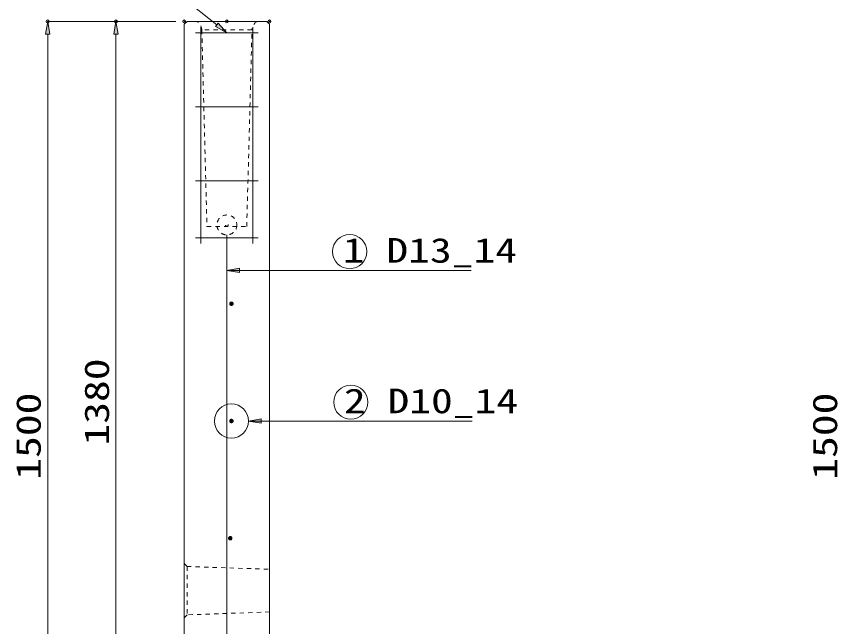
# Model space of a CAD drawing. Units: millimetres, scale not verified. Extents: x 0 to 6300, y 0 to 4455.
# Drawn here: x 3188 to 4631, y 1051 to 2123 of the extents above; entities that cross this region are included whole.
import ezdxf
from ezdxf.enums import TextEntityAlignment as Align

# ---------------------------------------------------------------- set-up
doc = ezdxf.new("R2010")
doc.units = ezdxf.units.MM
doc.header["$LTSCALE"] = 10
doc.header["$PDMODE"] = 32
doc.header["$PDSIZE"] = 5
doc.linetypes.add('USER1', pattern=[1.5, 0.75, -0.75])
for name, color, linetype, lineweight in [('0_9', 4, 'USER1', 13), ('Defpoints_2', 7, 'Continuous', 13), ('S-1', 2, 'USER1', 13), ('S-2', 3, 'Continuous', 13), ('S-Dim', 1, 'Continuous', 13)]:
    doc.layers.add(name, color=color, linetype=linetype, lineweight=lineweight)
doc.styles.add('ＭＳ ゴシック', font='')
doc.styles.get('ＭＳ ゴシック').set_extended_font_data('MS Gothic')

msp = doc.modelspace()

# ---------------------------------------------------------------- hatches: boundary and pattern name
at = {"layer": 'S-2'}
for points in [[(3568.5, 1618.14), (3568.48, 1618.51), (3568.41, 1618.88), (3568.29, 1619.24), (3568.13, 1619.58), (3567.93, 1619.9), (3567.69, 1620.19), (3567.41, 1620.45), (3567.11, 1620.67), (3566.78, 1620.85), (3566.43, 1620.99), (3566.06, 1621.08), (3565.69, 1621.13), (3565.31, 1621.13), (3564.94, 1621.08), (3564.57, 1620.99), (3564.22, 1620.85), (3563.89, 1620.67), (3563.59, 1620.45), (3563.31, 1620.19), (3563.07, 1619.9), (3562.87, 1619.58), (3562.71, 1619.24), (3562.59, 1618.88), (3562.52, 1618.51), (3562.5, 1618.14), (3565.5, 1618.14)], [(3562.5, 1618.14), (3562.52, 1617.76), (3562.59, 1617.39), (3562.71, 1617.03), (3562.87, 1616.69), (3563.07, 1616.37), (3563.31, 1616.08), (3563.59, 1615.83), (3563.89, 1615.6), (3564.22, 1615.42), (3564.57, 1615.28), (3564.94, 1615.19), (3565.31, 1615.14), (3565.69, 1615.14), (3566.06, 1615.19), (3566.43, 1615.28), (3566.78, 1615.42), (3567.11, 1615.6), (3567.41, 1615.83), (3567.69, 1616.08), (3567.93, 1616.37), (3568.13, 1616.69), (3568.29, 1617.03), (3568.41, 1617.39), (3568.48, 1617.76), (3568.5, 1618.14), (3565.5, 1618.14)], [(3568.5, 1412.14), (3568.48, 1412.51), (3568.41, 1412.88), (3568.29, 1413.24), (3568.13, 1413.58), (3567.93, 1413.9), (3567.69, 1414.19), (3567.41, 1414.45), (3567.11, 1414.67), (3566.78, 1414.85), (3566.43, 1414.99), (3566.06, 1415.08), (3565.69, 1415.13), (3565.31, 1415.13), (3564.94, 1415.08), (3564.57, 1414.99), (3564.22, 1414.85), (3563.89, 1414.67), (3563.59, 1414.45), (3563.31, 1414.19), (3563.07, 1413.9), (3562.87, 1413.58), (3562.71, 1413.24), (3562.59, 1412.88), (3562.52, 1412.51), (3562.5, 1412.14), (3565.5, 1412.14)], [(3562.5, 1412.14), (3562.52, 1411.76), (3562.59, 1411.39), (3562.71, 1411.03), (3562.87, 1410.69), (3563.07, 1410.37), (3563.31, 1410.08), (3563.59, 1409.83), (3563.89, 1409.6), (3564.22, 1409.42), (3564.57, 1409.28), (3564.94, 1409.19), (3565.31, 1409.14), (3565.69, 1409.14), (3566.06, 1409.19), (3566.43, 1409.28), (3566.78, 1409.42), (3567.11, 1409.6), (3567.41, 1409.83), (3567.69, 1410.08), (3567.93, 1410.37), (3568.13, 1410.69), (3568.29, 1411.03), (3568.41, 1411.39), (3568.48, 1411.76), (3568.5, 1412.14), (3565.5, 1412.14)], [(3566.5, 1206.14), (3566.48, 1206.51), (3566.41, 1206.88), (3566.29, 1207.24), (3566.13, 1207.58), (3565.93, 1207.9), (3565.69, 1208.19), (3565.41, 1208.45), (3565.11, 1208.67), (3564.78, 1208.85), (3564.43, 1208.99), (3564.06, 1209.08), (3563.69, 1209.13), (3563.31, 1209.13), (3562.94, 1209.08), (3562.57, 1208.99), (3562.22, 1208.85), (3561.89, 1208.67), (3561.59, 1208.45), (3561.31, 1208.19), (3561.07, 1207.9), (3560.87, 1207.58), (3560.71, 1207.24), (3560.59, 1206.88), (3560.52, 1206.51), (3560.5, 1206.14), (3563.5, 1206.14)], [(3560.5, 1206.14), (3560.52, 1205.76), (3560.59, 1205.39), (3560.71, 1205.03), (3560.87, 1204.69), (3561.07, 1204.37), (3561.31, 1204.08), (3561.59, 1203.83), (3561.89, 1203.6), (3562.22, 1203.42), (3562.57, 1203.28), (3562.94, 1203.19), (3563.31, 1203.14), (3563.69, 1203.14), (3564.06, 1203.19), (3564.43, 1203.28), (3564.78, 1203.42), (3565.11, 1203.6), (3565.41, 1203.83), (3565.69, 1204.08), (3565.93, 1204.37), (3566.13, 1204.69), (3566.29, 1205.03), (3566.41, 1205.39), (3566.48, 1205.76), (3566.5, 1206.14), (3563.5, 1206.14)]]:
    msp.add_hatch(color=256, dxfattribs=at).paths.add_polyline_path(points)
at = {"layer": 'S-Dim'}
for points in [[(3238.75, 2091.64), (3246.25, 2091.64), (3242.5, 2114.14)], [(3358.75, 2091.64), (3366.25, 2091.64), (3362.5, 2114.14)], [(3542.23, 2111.08), (3557.5, 2094.14), (3537.56, 2105.22)], [(3580, 1672.89), (3580, 1680.39), (3557.5, 1676.64)], [(3618, 1408.39), (3618, 1415.89), (3595.5, 1412.14)]]:
    msp.add_hatch(color=256, dxfattribs=at).paths.add_polyline_path(points)

# ---------------------------------------------------------------- linework, layer by layer
at = {"layer": '0_9', "color": 7}
for p, q in [((3482.5, 1161.64), (3487.5, 1156.64)), ((3487.5, 1156.64), (3632.5, 1151.64)), ((3487.5, 1156.64), (3487.5, 1071.64)), ((3487.5, 1071.64), (3482.5, 1066.64)), ((3632.5, 1076.64), (3487.5, 1071.64))]:
    msp.add_line(p, q, dxfattribs=at)
at = {"layer": 'Defpoints_2'}
for p in [(3242.5, 2114.14), (3362.5, 2114.14), (3482.5, 2114.14), (3482.5, 2114.14), (3482.5, 2114.14), (3482.5, 2114.14), (3557.5, 2114.14), (3557.5, 2114.14), (3632.5, 2114.14), (3632.5, 2114.14)]:
    msp.add_point(p, dxfattribs=at)
at = {"layer": 'S-1', "linetype": 'Continuous'}
for p, q in [((3482.5, 2109.14), (3487.5, 2114.14)), ((3482.5, 623.14), (3482.5, 2109.14)), ((3487.5, 2114.14), (3627.5, 2114.14)), ((3627.5, 2114.14), (3632.5, 2109.14)), ((3632.5, 2109.14), (3632.5, 834.14))]:
    msp.add_line(p, q, dxfattribs=at)
at = {"layer": 'S-1'}
for p, q in [((3610, 2114.14), (3505, 2114.14)), ((3601.5, 2099.14), (3513.5, 2099.14)), ((3513.5, 2099.14), (3522.5, 1754.14)), ((3592.5, 1754.14), (3601.5, 2099.14)), ((3522.5, 1754.14), (3592.5, 1754.14))]:
    msp.add_line(p, q, dxfattribs=at)
for radius in [17.5, 2.5]:
    msp.add_circle((3557.5, 1756.64), radius, dxfattribs=at)
for centre, start, end in [((3493.55, 2097.74), 4.00625, 55.07131), ((3621.45, 2097.74), 124.92869, 175.99375)]:
    msp.add_arc(centre, 20, start, end, dxfattribs=at)
at = {"layer": 'S-2'}
for p, q in [((3502.5, 2094.14), (3612.5, 2094.14)), ((3511.89, 2104.14), (3511.89, 1724.14)), ((3603.11, 2104.14), (3603.11, 1724.14)), ((3502.5, 1964.14), (3612.5, 1964.14)), ((3502.5, 1834.14), (3612.5, 1834.14)), ((3502.5, 1734.14), (3612.5, 1734.14)), ((3557.5, 704.14), (3557.5, 1739.14))]:
    msp.add_line(p, q, dxfattribs=at)
for points in [[(3568.5, 1618.14), (3568.48, 1618.51), (3568.41, 1618.88), (3568.29, 1619.24), (3568.13, 1619.58), (3567.93, 1619.9), (3567.69, 1620.19), (3567.41, 1620.45), (3567.11, 1620.67), (3566.78, 1620.85), (3566.43, 1620.99), (3566.06, 1621.08), (3565.69, 1621.13), (3565.31, 1621.13), (3564.94, 1621.08), (3564.57, 1620.99), (3564.22, 1620.85), (3563.89, 1620.67), (3563.59, 1620.45), (3563.31, 1620.19), (3563.07, 1619.9), (3562.87, 1619.58), (3562.71, 1619.24), (3562.59, 1618.88), (3562.52, 1618.51), (3562.5, 1618.14), (3565.5, 1618.14)], [(3562.5, 1618.14), (3562.52, 1617.76), (3562.59, 1617.39), (3562.71, 1617.03), (3562.87, 1616.69), (3563.07, 1616.37), (3563.31, 1616.08), (3563.59, 1615.83), (3563.89, 1615.6), (3564.22, 1615.42), (3564.57, 1615.28), (3564.94, 1615.19), (3565.31, 1615.14), (3565.69, 1615.14), (3566.06, 1615.19), (3566.43, 1615.28), (3566.78, 1615.42), (3567.11, 1615.6), (3567.41, 1615.83), (3567.69, 1616.08), (3567.93, 1616.37), (3568.13, 1616.69), (3568.29, 1617.03), (3568.41, 1617.39), (3568.48, 1617.76), (3568.5, 1618.14), (3565.5, 1618.14)], [(3568.5, 1412.14), (3568.48, 1412.51), (3568.41, 1412.88), (3568.29, 1413.24), (3568.13, 1413.58), (3567.93, 1413.9), (3567.69, 1414.19), (3567.41, 1414.45), (3567.11, 1414.67), (3566.78, 1414.85), (3566.43, 1414.99), (3566.06, 1415.08), (3565.69, 1415.13), (3565.31, 1415.13), (3564.94, 1415.08), (3564.57, 1414.99), (3564.22, 1414.85), (3563.89, 1414.67), (3563.59, 1414.45), (3563.31, 1414.19), (3563.07, 1413.9), (3562.87, 1413.58), (3562.71, 1413.24), (3562.59, 1412.88), (3562.52, 1412.51), (3562.5, 1412.14), (3565.5, 1412.14)], [(3562.5, 1412.14), (3562.52, 1411.76), (3562.59, 1411.39), (3562.71, 1411.03), (3562.87, 1410.69), (3563.07, 1410.37), (3563.31, 1410.08), (3563.59, 1409.83), (3563.89, 1409.6), (3564.22, 1409.42), (3564.57, 1409.28), (3564.94, 1409.19), (3565.31, 1409.14), (3565.69, 1409.14), (3566.06, 1409.19), (3566.43, 1409.28), (3566.78, 1409.42), (3567.11, 1409.6), (3567.41, 1409.83), (3567.69, 1410.08), (3567.93, 1410.37), (3568.13, 1410.69), (3568.29, 1411.03), (3568.41, 1411.39), (3568.48, 1411.76), (3568.5, 1412.14), (3565.5, 1412.14)], [(3566.5, 1206.14), (3566.48, 1206.51), (3566.41, 1206.88), (3566.29, 1207.24), (3566.13, 1207.58), (3565.93, 1207.9), (3565.69, 1208.19), (3565.41, 1208.45), (3565.11, 1208.67), (3564.78, 1208.85), (3564.43, 1208.99), (3564.06, 1209.08), (3563.69, 1209.13), (3563.31, 1209.13), (3562.94, 1209.08), (3562.57, 1208.99), (3562.22, 1208.85), (3561.89, 1208.67), (3561.59, 1208.45), (3561.31, 1208.19), (3561.07, 1207.9), (3560.87, 1207.58), (3560.71, 1207.24), (3560.59, 1206.88), (3560.52, 1206.51), (3560.5, 1206.14), (3563.5, 1206.14)], [(3560.5, 1206.14), (3560.52, 1205.76), (3560.59, 1205.39), (3560.71, 1205.03), (3560.87, 1204.69), (3561.07, 1204.37), (3561.31, 1204.08), (3561.59, 1203.83), (3561.89, 1203.6), (3562.22, 1203.42), (3562.57, 1203.28), (3562.94, 1203.19), (3563.31, 1203.14), (3563.69, 1203.14), (3564.06, 1203.19), (3564.43, 1203.28), (3564.78, 1203.42), (3565.11, 1203.6), (3565.41, 1203.83), (3565.69, 1204.08), (3565.93, 1204.37), (3566.13, 1204.69), (3566.29, 1205.03), (3566.41, 1205.39), (3566.48, 1205.76), (3566.5, 1206.14), (3563.5, 1206.14)]]:
    msp.add_lwpolyline(points, close=True, dxfattribs=at)
at = {"layer": 'S-Dim'}
for p, q in [((3539.9, 2108.15), (3417.26, 2205.79)), ((3467.5, 2114.14), (3242.5, 2114.14)), ((3467.5, 2114.14), (3362.5, 2114.14)), ((3242.5, 636.64), (3242.5, 2091.64)), ((3362.5, 756.64), (3362.5, 2091.64)), ((3557.5, 1676.64), (3732.5, 1676.64)), ((3732.5, 1676.64), (3742.5, 1676.64)), ((3742.5, 1676.64), (3753.75, 1676.64)), ((3753.75, 1676.64), (3986.85, 1676.64)), ((3595.5, 1412.14), (3734.5, 1412.14)), ((3734.5, 1412.14), (3744.5, 1412.14)), ((3744.5, 1412.14), (3755.75, 1412.14)), ((3755.75, 1412.14), (3988.85, 1412.14))]:
    msp.add_line(p, q, dxfattribs=at)
for points in [[(3238.75, 2091.64), (3246.25, 2091.64), (3242.5, 2114.14)], [(3358.75, 2091.64), (3366.25, 2091.64), (3362.5, 2114.14)], [(3542.23, 2111.08), (3557.5, 2094.14), (3537.56, 2105.22)], [(3580, 1672.89), (3580, 1680.39), (3557.5, 1676.64)], [(3618, 1408.39), (3618, 1415.89), (3595.5, 1412.14)]]:
    msp.add_lwpolyline(points, close=True, dxfattribs=at)
for centre in [(3773.38, 1709.76), (3775.38, 1445.26), (3565.5, 1412.14)]:
    msp.add_circle(centre, 30, dxfattribs=at)

# ---------------------------------------------------------------- texts
at = {"layer": 'S-Dim', "style": 'ＭＳ ゴシック', "width": 1.3}
for s, p in [('1 D13_14', (3761.25, 1677.31)), ('2 D10_14', (3763.25, 1412.81))]:
    msp.add_text(s, height=43.3, dxfattribs=at).set_placement(p, align=Align.BOTTOM_LEFT)
for s, p in [('1380', (3363.33, 1368.94)), ('1500', (3243.33, 1308.94)), ('1500', (4643.33, 1308.94))]:
    msp.add_text(s, height=43.3, rotation=90, dxfattribs=at).set_placement(p, align=Align.BOTTOM_LEFT)

doc.saveas('drawing.dxf')
